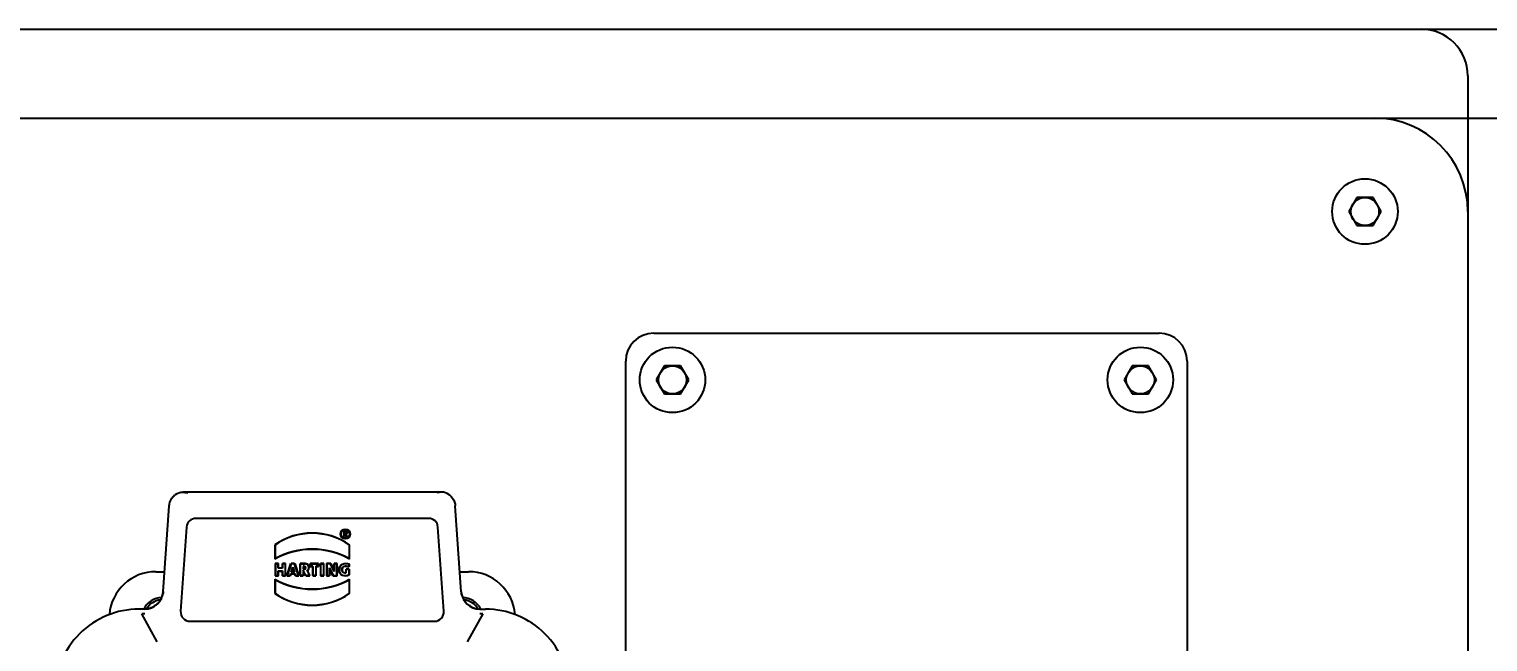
# Model space of a CAD drawing. Header units: millimetres. Extents: x 7426 to 8740, y 124 to 421.
# Drawn here: x 8105.94 to 8113.73, y 236.18 to 239.45 of the extents above; entities that cross this region are included whole.
import ezdxf

# ---------------------------------------------------------------- set-up
doc = ezdxf.new("R2010")
doc.units = ezdxf.units.MM
doc.layers.add('外形图', color=7, linetype='Continuous')
doc.layers.add('尺寸标注', color=7, linetype='Continuous')
doc.styles.add('微软雅黑', font='msyh.ttc')
doc.dimstyles.new('尺寸标注_1_20比例', dxfattribs={"dimtxt": 2.1, "dimasz": 1.7, "dimexe": 0.5, "dimexo": 0.4, "dimgap": 0.5, "dimtad": 1, "dimdec": 1, "dimlfac": 20, "dimdsep": 46, "dimtxsty": '微软雅黑', "dimcen": 0.09, "dimadec": 0, "dimazin": 0, "dimtp": 0.01, "dimtm": 0.01, "dimtfac": 1, "dimtdec": 1, "dimtofl": 0, "dimtmove": 0, "dimatfit": 3, "dimfxl": 1, "dimtolj": 1, "dimarcsym": 0})

# ---------------------------------------------------------------- blocks, each defined once
blk = doc.blocks.new('*D1018')
at = {"layer": 'Defpoints', "color": 0}
for p in [(8111.7312, 238.9788), (8112.0502, 230.4785), (8124.4371, 230.4785)]:
    blk.add_point(p, dxfattribs=at)
at = {"layer": '尺寸标注', "color": 0, "linetype": 'Continuous', "lineweight": -2}
for p, q in [((8112.1312, 238.9788), (8124.9371, 238.9788)), ((8124.4371, 237.2788), (8124.4371, 232.1785)), ((8112.4502, 230.4785), (8124.9371, 230.4785))]:
    blk.add_line(p, q, dxfattribs=at)
at = {"layer": '尺寸标注', "color": 0}
for points in [[(8124.7204, 237.2788), (8124.1537, 237.2788), (8124.4371, 238.9788)], [(8124.1537, 232.1785), (8124.7204, 232.1785), (8124.4371, 230.4785)]]:
    blk.add_solid(points, dxfattribs=at)
at = {"layer": '尺寸标注', "color": 0, "insert": (8122.8464, 234.7287), "char_height": 2.1, "attachment_point": 5, "rotation": 90, "style": '微软雅黑'}
blk.add_mtext('\\A1;\\A1;170', dxfattribs=at)

msp = doc.modelspace()

# ---------------------------------------------------------------- linework, layer by layer
at = {"layer": '外形图', "color": 0, "linetype": 'Continuous'}
for p, q in [((8100.653, 239.4538), (8115.3522, 239.4538)), ((8113.6278, 239.2038), (8113.6278, 238.4788)), ((8102.8775, 238.9788), (8113.1278, 238.9788)), ((8113.0345, 238.5538), (8112.9912, 238.4788)), ((8113.1211, 238.5538), (8113.0345, 238.5538)), ((8113.1644, 238.4788), (8113.1211, 238.5538)), ((8112.9912, 238.4788), (8113.0345, 238.4038)), ((8113.1211, 238.4038), (8113.1644, 238.4788)), ((8113.6278, 238.4788), (8113.6278, 230.9786)), ((8113.0345, 238.4038), (8113.1211, 238.4038)), ((8109.2777, 237.8288), (8111.9778, 237.8288)), ((8109.1277, 234.5287), (8109.1277, 237.6788)), ((8109.3344, 237.6538), (8109.2911, 237.5788)), ((8109.421, 237.6538), (8109.3344, 237.6538)), ((8109.4643, 237.5788), (8109.421, 237.6538)), ((8111.8345, 237.6538), (8111.7912, 237.5788)), ((8111.9211, 237.6538), (8111.8345, 237.6538)), ((8111.9644, 237.5788), (8111.9211, 237.6538)), ((8112.1278, 237.6788), (8112.1278, 234.5287)), ((8109.2911, 237.5788), (8109.3344, 237.5038)), ((8109.421, 237.5038), (8109.4643, 237.5788)), ((8111.7912, 237.5788), (8111.8345, 237.5038)), ((8111.9211, 237.5038), (8111.9644, 237.5788)), ((8109.3344, 237.5038), (8109.421, 237.5038)), ((8111.8345, 237.5038), (8111.9211, 237.5038)), ((8108.1444, 236.9787), (8106.7608, 236.9787)), ((8106.6564, 236.4468), (8106.6885, 236.9063)), ((8106.6885, 236.9063), (8106.6892, 236.9139)), ((8108.216, 236.9139), (8108.2167, 236.9063)), ((8108.2489, 236.4468), (8108.2167, 236.9063)), ((8108.0746, 236.8387), (8106.8307, 236.8387)), ((8106.7808, 236.7922), (8106.7493, 236.3422)), ((8107.6212, 236.7679), (8107.6212, 236.7412)), ((8107.6312, 236.7686), (8107.6218, 236.7686)), ((8107.6225, 236.7679), (8107.6218, 236.7679)), ((8107.6218, 236.7679), (8107.6218, 236.7672)), ((8107.6218, 236.7419), (8107.6218, 236.7412)), ((8107.6218, 236.7412), (8107.6225, 236.7412)), ((8107.6218, 236.7406), (8107.6245, 236.7406)), ((8107.6312, 236.7672), (8107.6225, 236.7672)), ((8107.6225, 236.7672), (8107.6225, 236.7419)), ((8107.6225, 236.7419), (8107.6238, 236.7419)), ((8107.6238, 236.7652), (8107.6238, 236.7559)), ((8107.6238, 236.7539), (8107.6295, 236.7539)), ((8107.6238, 236.7419), (8107.6238, 236.7539)), ((8107.6238, 236.7412), (8107.6245, 236.7412)), ((8107.6312, 236.7659), (8107.6245, 236.7659)), ((8107.6245, 236.7646), (8107.6312, 236.7646)), ((8107.6312, 236.7566), (8107.6245, 236.7566)), ((8107.6245, 236.7552), (8107.6312, 236.7552)), ((8107.6245, 236.7539), (8107.6245, 236.7535)), ((8107.6245, 236.7526), (8107.6291, 236.7526)), ((8107.6245, 236.7412), (8107.6245, 236.7419)), ((8107.6252, 236.7646), (8107.6252, 236.7566)), ((8107.6252, 236.7412), (8107.6252, 236.7532)), ((8107.6347, 236.7406), (8107.6287, 236.7526)), ((8107.6291, 236.7532), (8107.6288, 236.7531)), ((8107.6291, 236.7535), (8107.6291, 236.7539)), ((8107.6291, 236.7529), (8107.6291, 236.7532)), ((8107.6297, 236.7535), (8107.6294, 236.7533)), ((8107.6295, 236.7539), (8107.6355, 236.7419)), ((8107.637, 236.7419), (8107.631, 236.7539)), ((8107.633, 236.7528), (8107.6392, 236.7406)), ((8107.6348, 236.7411), (8107.6357, 236.7415)), ((8107.6351, 236.7419), (8107.6351, 236.7409)), ((8107.6351, 236.7406), (8107.6392, 236.7406)), ((8107.6355, 236.7419), (8107.637, 236.7419)), ((8107.637, 236.7419), (8107.6392, 236.7406)), ((8108.1559, 236.3422), (8108.1245, 236.7922)), ((8107.2526, 236.6968), (8107.2526, 236.6213)), ((8107.2539, 236.6961), (8107.2539, 236.6235)), ((8107.6526, 236.6964), (8107.6513, 236.6964)), ((8107.6513, 236.6235), (8107.6513, 236.6961)), ((8107.6526, 236.6213), (8107.6526, 236.6964)), ((8107.2546, 236.5966), (8107.2546, 236.5319)), ((8107.272, 236.5973), (8107.2553, 236.5973)), ((8107.2559, 236.5966), (8107.2553, 236.5966)), ((8107.2553, 236.5966), (8107.2553, 236.596)), ((8107.2713, 236.596), (8107.2559, 236.596)), ((8107.2559, 236.596), (8107.2559, 236.5326)), ((8107.272, 236.5966), (8107.2713, 236.5966)), ((8107.2713, 236.572), (8107.2713, 236.596)), ((8107.2939, 236.572), (8107.2713, 236.572)), ((8107.272, 236.596), (8107.272, 236.5966)), ((8107.2933, 236.5733), (8107.272, 236.5733)), ((8107.2726, 236.5726), (8107.2726, 236.5966)), ((8107.2926, 236.5966), (8107.2926, 236.5726)), ((8107.31, 236.5973), (8107.2933, 236.5973)), ((8107.2939, 236.5966), (8107.2933, 236.5966)), ((8107.2933, 236.5966), (8107.2933, 236.596)), ((8107.3093, 236.596), (8107.2939, 236.596)), ((8107.2939, 236.596), (8107.2939, 236.572)), ((8107.31, 236.5966), (8107.3093, 236.5966)), ((8107.3093, 236.5326), (8107.3093, 236.596)), ((8107.31, 236.596), (8107.31, 236.5966)), ((8107.3106, 236.5319), (8107.3106, 236.5966)), ((8107.317, 236.5313), (8107.339, 236.5973)), ((8107.34, 236.596), (8107.3188, 236.5326)), ((8107.3401, 236.5964), (8107.3393, 236.5967)), ((8107.3586, 236.5973), (8107.3395, 236.5973)), ((8107.3395, 236.5968), (8107.3395, 236.596)), ((8107.3581, 236.596), (8107.34, 236.596)), ((8107.3405, 236.552), (8107.349, 236.5774)), ((8107.349, 236.5733), (8107.3424, 236.5533)), ((8107.349, 236.5774), (8107.3575, 236.552)), ((8107.349, 236.5774), (8107.349, 236.5733)), ((8107.3557, 236.5533), (8107.349, 236.5733)), ((8107.3588, 236.5967), (8107.3579, 236.5964)), ((8107.3792, 236.5326), (8107.3581, 236.596)), ((8107.3586, 236.596), (8107.3586, 236.5968)), ((8107.359, 236.5973), (8107.381, 236.5313)), ((8107.3874, 236.5966), (8107.3874, 236.5319)), ((8107.4143, 236.5973), (8107.3881, 236.5973)), ((8107.3887, 236.5966), (8107.3881, 236.5966)), ((8107.3881, 236.5966), (8107.3881, 236.596)), ((8107.3887, 236.596), (8107.4143, 236.596)), ((8107.3887, 236.5326), (8107.3887, 236.596)), ((8107.4041, 236.5819), (8107.4041, 236.5666)), ((8107.419, 236.5326), (8107.4041, 236.5624)), ((8107.4041, 236.5624), (8107.4041, 236.5326)), ((8107.4041, 236.5624), (8107.4046, 236.5605)), ((8107.4096, 236.5826), (8107.4048, 236.5826)), ((8107.4096, 236.5673), (8107.4048, 236.5673)), ((8107.4048, 236.566), (8107.4096, 236.566)), ((8107.4054, 236.5666), (8107.4054, 236.5819)), ((8107.4096, 236.5813), (8107.4054, 236.5813)), ((8107.441, 236.5966), (8107.441, 236.5819)), ((8107.4868, 236.5973), (8107.4417, 236.5973)), ((8107.4423, 236.5966), (8107.4417, 236.5966)), ((8107.4417, 236.5966), (8107.4417, 236.596)), ((8107.4417, 236.5826), (8107.4417, 236.5819)), ((8107.4417, 236.5819), (8107.4423, 236.5819)), ((8107.4417, 236.5813), (8107.4559, 236.5813)), ((8107.4423, 236.596), (8107.4861, 236.596)), ((8107.4423, 236.5826), (8107.4423, 236.596)), ((8107.4565, 236.5826), (8107.4423, 236.5826)), ((8107.4552, 236.5819), (8107.4552, 236.5319)), ((8107.4565, 236.5326), (8107.4565, 236.5826)), ((8107.4861, 236.5826), (8107.4719, 236.5826)), ((8107.4719, 236.5826), (8107.4719, 236.5326)), ((8107.4726, 236.5813), (8107.4868, 236.5813)), ((8107.4732, 236.5319), (8107.4732, 236.5819)), ((8107.4868, 236.5966), (8107.4861, 236.5966)), ((8107.4861, 236.596), (8107.4861, 236.5826)), ((8107.4861, 236.5819), (8107.4868, 236.5819)), ((8107.4868, 236.596), (8107.4868, 236.5966)), ((8107.4868, 236.5819), (8107.4868, 236.5826)), ((8107.4874, 236.5819), (8107.4874, 236.5966)), ((8107.497, 236.5966), (8107.497, 236.5319)), ((8107.5144, 236.5973), (8107.4977, 236.5973)), ((8107.4983, 236.5966), (8107.4977, 236.5966)), ((8107.4977, 236.5966), (8107.4977, 236.596)), ((8107.4983, 236.596), (8107.5137, 236.596)), ((8107.4983, 236.5326), (8107.4983, 236.596)), ((8107.5144, 236.5966), (8107.5137, 236.5966)), ((8107.5137, 236.596), (8107.5137, 236.5326)), ((8107.5144, 236.596), (8107.5144, 236.5966)), ((8107.515, 236.5319), (8107.515, 236.5966)), ((8107.5286, 236.5966), (8107.5286, 236.5319)), ((8107.5514, 236.5973), (8107.5293, 236.5973)), ((8107.5299, 236.5966), (8107.5293, 236.5966)), ((8107.5293, 236.5966), (8107.5293, 236.596)), ((8107.551, 236.596), (8107.5299, 236.596)), ((8107.5299, 236.596), (8107.5299, 236.5326)), ((8107.5445, 236.5741), (8107.5639, 236.5326)), ((8107.5445, 236.5741), (8107.5458, 236.5681)), ((8107.5445, 236.5326), (8107.5445, 236.5741)), ((8107.563, 236.5313), (8107.5458, 236.5681)), ((8107.5458, 236.5319), (8107.5458, 236.5681)), ((8107.5517, 236.5968), (8107.5508, 236.5964)), ((8107.5699, 236.5554), (8107.551, 236.596)), ((8107.5514, 236.596), (8107.5514, 236.5969)), ((8107.5518, 236.5973), (8107.5686, 236.5613)), ((8107.5686, 236.5966), (8107.5686, 236.5613)), ((8107.5699, 236.5554), (8107.5686, 236.5613)), ((8107.5852, 236.5973), (8107.5693, 236.5973)), ((8107.5699, 236.5966), (8107.5693, 236.5966)), ((8107.5693, 236.5966), (8107.5693, 236.596)), ((8107.5845, 236.596), (8107.5699, 236.596)), ((8107.5699, 236.596), (8107.5699, 236.5554)), ((8107.5852, 236.5966), (8107.5845, 236.5966)), ((8107.5845, 236.5326), (8107.5845, 236.596)), ((8107.5852, 236.596), (8107.5852, 236.5966)), ((8107.5858, 236.5319), (8107.5858, 236.5966)), ((8107.6326, 236.5675), (8107.6326, 236.5476)), ((8107.65, 236.5681), (8107.6333, 236.5681)), ((8107.6333, 236.5668), (8107.65, 236.5668)), ((8107.634, 236.5476), (8107.634, 236.5675)), ((8107.6498, 236.594), (8107.6493, 236.594)), ((8107.6493, 236.594), (8107.6493, 236.5818)), ((8107.6493, 236.5675), (8107.6493, 236.5369)), ((8107.6498, 236.5934), (8107.6499, 236.5938)), ((8107.65, 236.594), (8107.65, 236.5942)), ((8107.6502, 236.594), (8107.65, 236.594)), ((8107.6506, 236.5801), (8107.6506, 236.594)), ((8107.6506, 236.5361), (8107.6506, 236.5675)), ((8106.6175, 236.5537), (8106.6639, 236.5537)), ((8107.2526, 236.5131), (8107.2526, 236.438)), ((8107.2539, 236.5109), (8107.2539, 236.4384)), ((8107.2553, 236.5326), (8107.2553, 236.5319)), ((8107.2553, 236.5319), (8107.2559, 236.5319)), ((8107.2553, 236.5313), (8107.272, 236.5313)), ((8107.2559, 236.5326), (8107.2713, 236.5326)), ((8107.2713, 236.5586), (8107.2939, 236.5586)), ((8107.2713, 236.5326), (8107.2713, 236.5586)), ((8107.2713, 236.5319), (8107.272, 236.5319)), ((8107.272, 236.5573), (8107.2933, 236.5573)), ((8107.272, 236.5319), (8107.272, 236.5326)), ((8107.2726, 236.5319), (8107.2726, 236.5579)), ((8107.2926, 236.5579), (8107.2926, 236.5319)), ((8107.2933, 236.5326), (8107.2933, 236.5319)), ((8107.2933, 236.5319), (8107.2939, 236.5319)), ((8107.2933, 236.5313), (8107.31, 236.5313)), ((8107.2939, 236.5586), (8107.2939, 236.5326)), ((8107.2939, 236.5326), (8107.3093, 236.5326)), ((8107.3093, 236.5319), (8107.31, 236.5319)), ((8107.31, 236.5319), (8107.31, 236.5326)), ((8107.3188, 236.5326), (8107.317, 236.5313)), ((8107.317, 236.5313), (8107.3346, 236.5313)), ((8107.3188, 236.5326), (8107.3341, 236.5326)), ((8107.3339, 236.5322), (8107.3348, 236.5319)), ((8107.3341, 236.5326), (8107.3377, 236.5434)), ((8107.3346, 236.5317), (8107.3346, 236.5326)), ((8107.3386, 236.5421), (8107.335, 236.5313)), ((8107.338, 236.5428), (8107.3375, 236.543)), ((8107.3377, 236.5434), (8107.3604, 236.5434)), ((8107.3382, 236.5434), (8107.3382, 236.543)), ((8107.3384, 236.5427), (8107.3382, 236.5427)), ((8107.3382, 236.5427), (8107.3382, 236.5425)), ((8107.3382, 236.5421), (8107.3599, 236.5421)), ((8107.3424, 236.5533), (8107.3405, 236.552)), ((8107.3405, 236.552), (8107.3575, 236.552)), ((8107.3557, 236.5533), (8107.3424, 236.5533)), ((8107.3557, 236.5533), (8107.3575, 236.552)), ((8107.363, 236.5313), (8107.3594, 236.5421)), ((8107.3599, 236.5427), (8107.3597, 236.5427)), ((8107.3599, 236.543), (8107.3599, 236.5434)), ((8107.3599, 236.5425), (8107.3599, 236.5427)), ((8107.3605, 236.543), (8107.3601, 236.5428)), ((8107.3604, 236.5434), (8107.364, 236.5326)), ((8107.3633, 236.5319), (8107.3641, 236.5322)), ((8107.3635, 236.5326), (8107.3635, 236.5317)), ((8107.3635, 236.5313), (8107.381, 236.5313)), ((8107.364, 236.5326), (8107.3792, 236.5326)), ((8107.381, 236.5313), (8107.3792, 236.5326)), ((8107.3881, 236.5326), (8107.3881, 236.5319)), ((8107.3881, 236.5319), (8107.3887, 236.5319)), ((8107.3881, 236.5313), (8107.4048, 236.5313)), ((8107.4041, 236.5326), (8107.3887, 236.5326)), ((8107.4041, 236.5319), (8107.4048, 236.5319)), ((8107.4046, 236.5605), (8107.4054, 236.5569)), ((8107.4048, 236.5319), (8107.4048, 236.5326)), ((8107.4054, 236.5319), (8107.4054, 236.5566)), ((8107.4178, 236.5322), (8107.4055, 236.5566)), ((8107.4182, 236.5313), (8107.4178, 236.5322)), ((8107.4184, 236.5318), (8107.4192, 236.5322)), ((8107.4186, 236.5326), (8107.4186, 236.5316)), ((8107.4186, 236.5313), (8107.4402, 236.5313)), ((8107.4381, 236.5326), (8107.419, 236.5326)), ((8107.4247, 236.5593), (8107.4381, 236.5326)), ((8107.4254, 236.5595), (8107.4252, 236.5597)), ((8107.4259, 236.5592), (8107.4255, 236.5591)), ((8107.4264, 236.5589), (8107.4259, 236.5592)), ((8107.4264, 236.5589), (8107.4402, 236.5313)), ((8107.4402, 236.5313), (8107.4381, 236.5326)), ((8107.4559, 236.5326), (8107.4559, 236.5319)), ((8107.4559, 236.5319), (8107.4565, 236.5319)), ((8107.4559, 236.5313), (8107.4726, 236.5313)), ((8107.4719, 236.5326), (8107.4565, 236.5326)), ((8107.4719, 236.5319), (8107.4726, 236.5319)), ((8107.4726, 236.5319), (8107.4726, 236.5326)), ((8107.4977, 236.5326), (8107.4977, 236.5319)), ((8107.4977, 236.5319), (8107.4983, 236.5319)), ((8107.4977, 236.5313), (8107.5144, 236.5313)), ((8107.5137, 236.5326), (8107.4983, 236.5326)), ((8107.5137, 236.5319), (8107.5144, 236.5319)), ((8107.5144, 236.5319), (8107.5144, 236.5326)), ((8107.5293, 236.5326), (8107.5293, 236.5319)), ((8107.5293, 236.5319), (8107.5299, 236.5319)), ((8107.5293, 236.5313), (8107.5452, 236.5313)), ((8107.5299, 236.5326), (8107.5445, 236.5326)), ((8107.5445, 236.5319), (8107.5452, 236.5319)), ((8107.5452, 236.5319), (8107.5452, 236.5326)), ((8107.5632, 236.5318), (8107.564, 236.5322)), ((8107.5635, 236.5326), (8107.5635, 236.5317)), ((8107.5635, 236.5313), (8107.5852, 236.5313)), ((8107.5639, 236.5326), (8107.5845, 236.5326)), ((8107.5845, 236.5319), (8107.5852, 236.5319)), ((8107.5852, 236.5319), (8107.5852, 236.5326)), ((8107.6149, 236.5544), (8107.6138, 236.5537)), ((8107.6328, 236.5476), (8107.6326, 236.5481)), ((8107.634, 236.547), (8107.6329, 236.5469)), ((8107.6513, 236.4384), (8107.6513, 236.5109)), ((8107.6526, 236.4377), (8107.6526, 236.5131)), ((8108.2414, 236.5537), (8108.2877, 236.5537)), ((8106.6552, 236.4411), (8106.6539, 236.4346)), ((8106.6563, 236.4474), (8106.6552, 236.4411)), ((8107.2526, 236.438), (8107.2539, 236.438)), ((8108.2497, 236.443), (8108.2488, 236.4492)), ((8108.251, 236.4362), (8108.2497, 236.443)), ((8106.5566, 236.3537), (8106.5276, 236.3537)), ((8106.5573, 236.3288), (8106.5415, 236.3288)), ((8106.6248, 236.1787), (8106.5415, 236.3288)), ((8106.6184, 236.3756), (8106.6142, 236.3724)), ((8108.3638, 236.3288), (8108.2805, 236.1787)), ((8108.2953, 236.3696), (8108.2912, 236.3723)), ((8108.3203, 236.358), (8108.3177, 236.3588)), ((8108.3638, 236.3288), (8108.348, 236.3288)), ((8108.3487, 236.3537), (8108.3777, 236.3537)), ((8106.7992, 236.2887), (8108.106, 236.2887))]:
    msp.add_line(p, q, dxfattribs=at)
for points in [[(8106.6471, 236.4137), (8106.644, 236.4072), (8106.6408, 236.4015)], [(8106.6539, 236.4346), (8106.6521, 236.4277), (8106.6498, 236.4206), (8106.6471, 236.4137)], [(8108.2545, 236.4234), (8108.2526, 236.4297), (8108.251, 236.4362)], [(8108.2622, 236.4054), (8108.2593, 236.4111), (8108.2567, 236.4171), (8108.2545, 236.4234)], [(8108.2686, 236.3951), (8108.2653, 236.4), (8108.2622, 236.4054)], [(8106.5876, 236.3588), (8106.5831, 236.3574), (8106.5786, 236.3563), (8106.5743, 236.3554), (8106.5701, 236.3547), (8106.5661, 236.3542), (8106.5623, 236.3539), (8106.559, 236.3538), (8106.5571, 236.3537), (8106.5569, 236.3537)], [(8106.6142, 236.3724), (8106.6099, 236.3695), (8106.6056, 236.3669), (8106.6011, 236.3645), (8106.5966, 236.3623), (8106.5921, 236.3605), (8106.5876, 236.3588)], [(8106.634, 236.3915), (8106.6303, 236.3871), (8106.6264, 236.3829), (8106.6225, 236.3791), (8106.6184, 236.3756)], [(8106.6408, 236.4015), (8106.6375, 236.3963), (8106.634, 236.3915)], [(8108.2757, 236.3862), (8108.2721, 236.3905), (8108.2686, 236.3951)], [(8108.2912, 236.3723), (8108.2872, 236.3754), (8108.2833, 236.3787), (8108.2795, 236.3823), (8108.2757, 236.3862)], [(8108.3177, 236.3588), (8108.3155, 236.3596), (8108.3115, 236.3611), (8108.3075, 236.3629), (8108.3034, 236.3648), (8108.2994, 236.3671), (8108.2953, 236.3696)]]:
    msp.add_lwpolyline(points, dxfattribs=at)
for centre, radius in [((8113.0778, 238.4788), 0.175), ((8113.0778, 238.4788), 0.075), ((8109.3777, 237.5788), 0.175), ((8111.8778, 237.5788), 0.175), ((8109.3777, 237.5788), 0.075), ((8111.8778, 237.5788), 0.075), ((8107.629, 236.7548), 0.026), ((8107.629, 236.7548), 0.0247), ((8107.629, 236.7548), 0.0233), ((8107.629, 236.7548), 0.022)]:
    msp.add_circle(centre, radius, dxfattribs=at)
for centre, radius, start, end in [((8113.3778, 239.2038), 0.25, 0, 90), ((8113.1278, 238.4788), 0.5, 0, 90), ((8109.2777, 237.6788), 0.15, 90, 180), ((8111.9778, 237.6788), 0.15, 0, 90), ((8106.8307, 236.7887), 0.05, 90, 176), ((8108.0746, 236.7887), 0.05, 4, 90), ((8107.4526, 236.4144), 0.346, 54.68757, 125.31243), ((8107.4526, 236.4144), 0.3447, 54.80029, 125.19971), ((8107.6312, 236.7606), 0.00669, 268.96176, 90), ((8107.6312, 236.7606), 0.008, 283.65067, 90), ((8107.6312, 236.7606), 0.00531, 270, 90), ((8107.6312, 236.7606), 0.004, 270, 90), ((8107.4526, 236.2615), 0.4116, 60.92798, 119.07202), ((8107.4526, 236.2615), 0.4129, 61.2371, 118.7629), ((8107.6259, 236.4029), 0.4324, 149.32625, 149.66882), ((8107.4096, 236.5743), 0.00831, 270, 90), ((8107.4096, 236.5743), 0.007, 270, 90), ((8107.4143, 236.5762), 0.0211, 305.005, 90), ((8107.4143, 236.5762), 0.0198, 0, 90), ((8107.5475, 236.5015), 0.1297, 37.30402, 38.25022), ((8107.6304, 236.5339), 0.0639, 71.56647, 72.62578), ((8107.2565, 236.3894), 0.4591, 30.34111, 30.66381), ((8106.6176, 236.3037), 0.25, 90.03226, 175.305), ((8107.6488, 236.745), 0.4591, 210.34111, 210.66381), ((8107.4526, 236.8729), 0.4116, 240.92798, 299.07202), ((8107.4526, 236.8729), 0.4129, 241.2371, 298.7629), ((8107.4101, 236.5816), 0.0266, 303.39779, 305.79074), ((8107.2794, 236.7315), 0.4324, 329.32625, 329.66882), ((8108.2877, 236.3037), 0.25, 4.76591, 90), ((8106.6526, 236.3037), 0.1125, 92.527, 153.47137), ((8106.5566, 236.4537), 0.1, 270, 356.00097), ((8107.4526, 236.72), 0.346, 234.68757, 305.31243), ((8107.4526, 236.72), 0.3447, 234.80029, 305.19971), ((8108.3486, 236.4537), 0.1, 183.99746, 270), ((8108.2527, 236.3037), 0.1125, 26.50622, 87.97968), ((8106.5276, 235.9037), 0.45, 90.00001, 180.00002), ((8106.6526, 236.3037), 0.1, 96.59063, 148.97657), ((8106.6526, 236.3037), 0.08, 115.3853, 130.80258), ((8106.7992, 236.3387), 0.05, 176, 270), ((8108.106, 236.3387), 0.05, 270, 4), ((8108.2527, 236.3037), 0.1, 31.0208, 83.39403), ((8108.2527, 236.3037), 0.08, 49.22291, 64.58262), ((8108.3777, 235.9037), 0.45, 359.99999, 90)]:
    msp.add_arc(centre, radius, start, end, dxfattribs=at)
for points, knots in [([(8106.6892, 236.9139), (8106.6915, 236.9293), (8106.7021, 236.9496), (8106.7179, 236.9637), (8106.7224, 236.967)], [0, 0, 0, 0, 0.737223, 1, 1, 1, 1]), ([(8108.1829, 236.967), (8108.1873, 236.9637), (8108.2032, 236.9496), (8108.2137, 236.9293), (8108.216, 236.9139)], [0, 0, 0, 0, 0.262775, 1, 1, 1, 1]), ([(8107.6136, 236.5336), (8107.6026, 236.5376), (8107.5868, 236.5638), (8107.6025, 236.589), (8107.6135, 236.5937)], [0, 0, 0, 0, 0.496918, 1, 1, 1, 1]), ([(8107.614, 236.5925), (8107.6035, 236.5879), (8107.5885, 236.5638), (8107.6035, 236.5386), (8107.6141, 236.5348)], [0, 0, 0, 0, 0.503652, 1, 1, 1, 1]), ([(8107.6132, 236.5743), (8107.6159, 236.58), (8107.6303, 236.5865), (8107.6429, 236.5834), (8107.6493, 236.5818)], [0, 0, 0, 0, 0.490227, 1, 1, 1, 1]), ([(8107.6506, 236.5801), (8107.6412, 236.5826), (8107.6265, 236.5861), (8107.6158, 236.5767), (8107.6144, 236.5737)], [0, 0, 0, 0, 0.748879, 1, 1, 1, 1])]:
    msp.add_open_spline(points, degree=3, knots=knots, dxfattribs=at)
for points in [[(8106.7224, 236.967), (8106.7331, 236.975), (8106.7474, 236.9787), (8106.7608, 236.9787)], [(8106.7608, 236.9787), (8106.7699, 236.9787), (8106.7789, 236.9773), (8106.7877, 236.9749)], [(8108.1444, 236.9787), (8108.1354, 236.9787), (8108.1263, 236.9773), (8108.1176, 236.9749)], [(8108.1829, 236.967), (8108.1721, 236.975), (8108.1578, 236.9787), (8108.1444, 236.9787)], [(8107.4341, 236.5762), (8107.4341, 236.5701), (8107.4306, 236.5635), (8107.4257, 236.56)], [(8107.6138, 236.5537), (8107.6098, 236.5593), (8107.6103, 236.5681), (8107.6132, 236.5743)], [(8107.6144, 236.5737), (8107.6117, 236.5679), (8107.6118, 236.56), (8107.6149, 236.5544)], [(8107.6135, 236.5937), (8107.6245, 236.5986), (8107.638, 236.5985), (8107.6495, 236.5949)], [(8107.6493, 236.5936), (8107.6381, 236.5973), (8107.6248, 236.5973), (8107.614, 236.5925)], [(8107.6506, 236.5361), (8107.6399, 236.5299), (8107.6253, 236.5294), (8107.6136, 236.5336)], [(8107.6329, 236.5469), (8107.6263, 236.5454), (8107.6173, 236.5479), (8107.6138, 236.5537)], [(8107.6141, 236.5348), (8107.6252, 236.5309), (8107.639, 236.5313), (8107.6493, 236.5369)], [(8107.6149, 236.5544), (8107.6181, 236.549), (8107.6265, 236.5467), (8107.6326, 236.5481)]]:
    msp.add_open_spline(points, degree=3, dxfattribs=at)

# ---------------------------------------------------------------- dimensions: what is measured, and where the dimension line sits
at = {"layer": '尺寸标注', "color": 0, "linetype": 'Continuous'}
dim = msp.add_linear_dim(base=(8124.4371, 230.4785), p1=(8111.7312, 238.9788), p2=(8112.0502, 230.4785), angle=90, text='\\A1;170', dimstyle='尺寸标注_1_20比例', dxfattribs=at)
dim.commit()
dim.dimension.update_dxf_attribs({"geometry": '*D1018', "text_midpoint": (8122.8464, 234.7287)})

doc.saveas('drawing.dxf')
